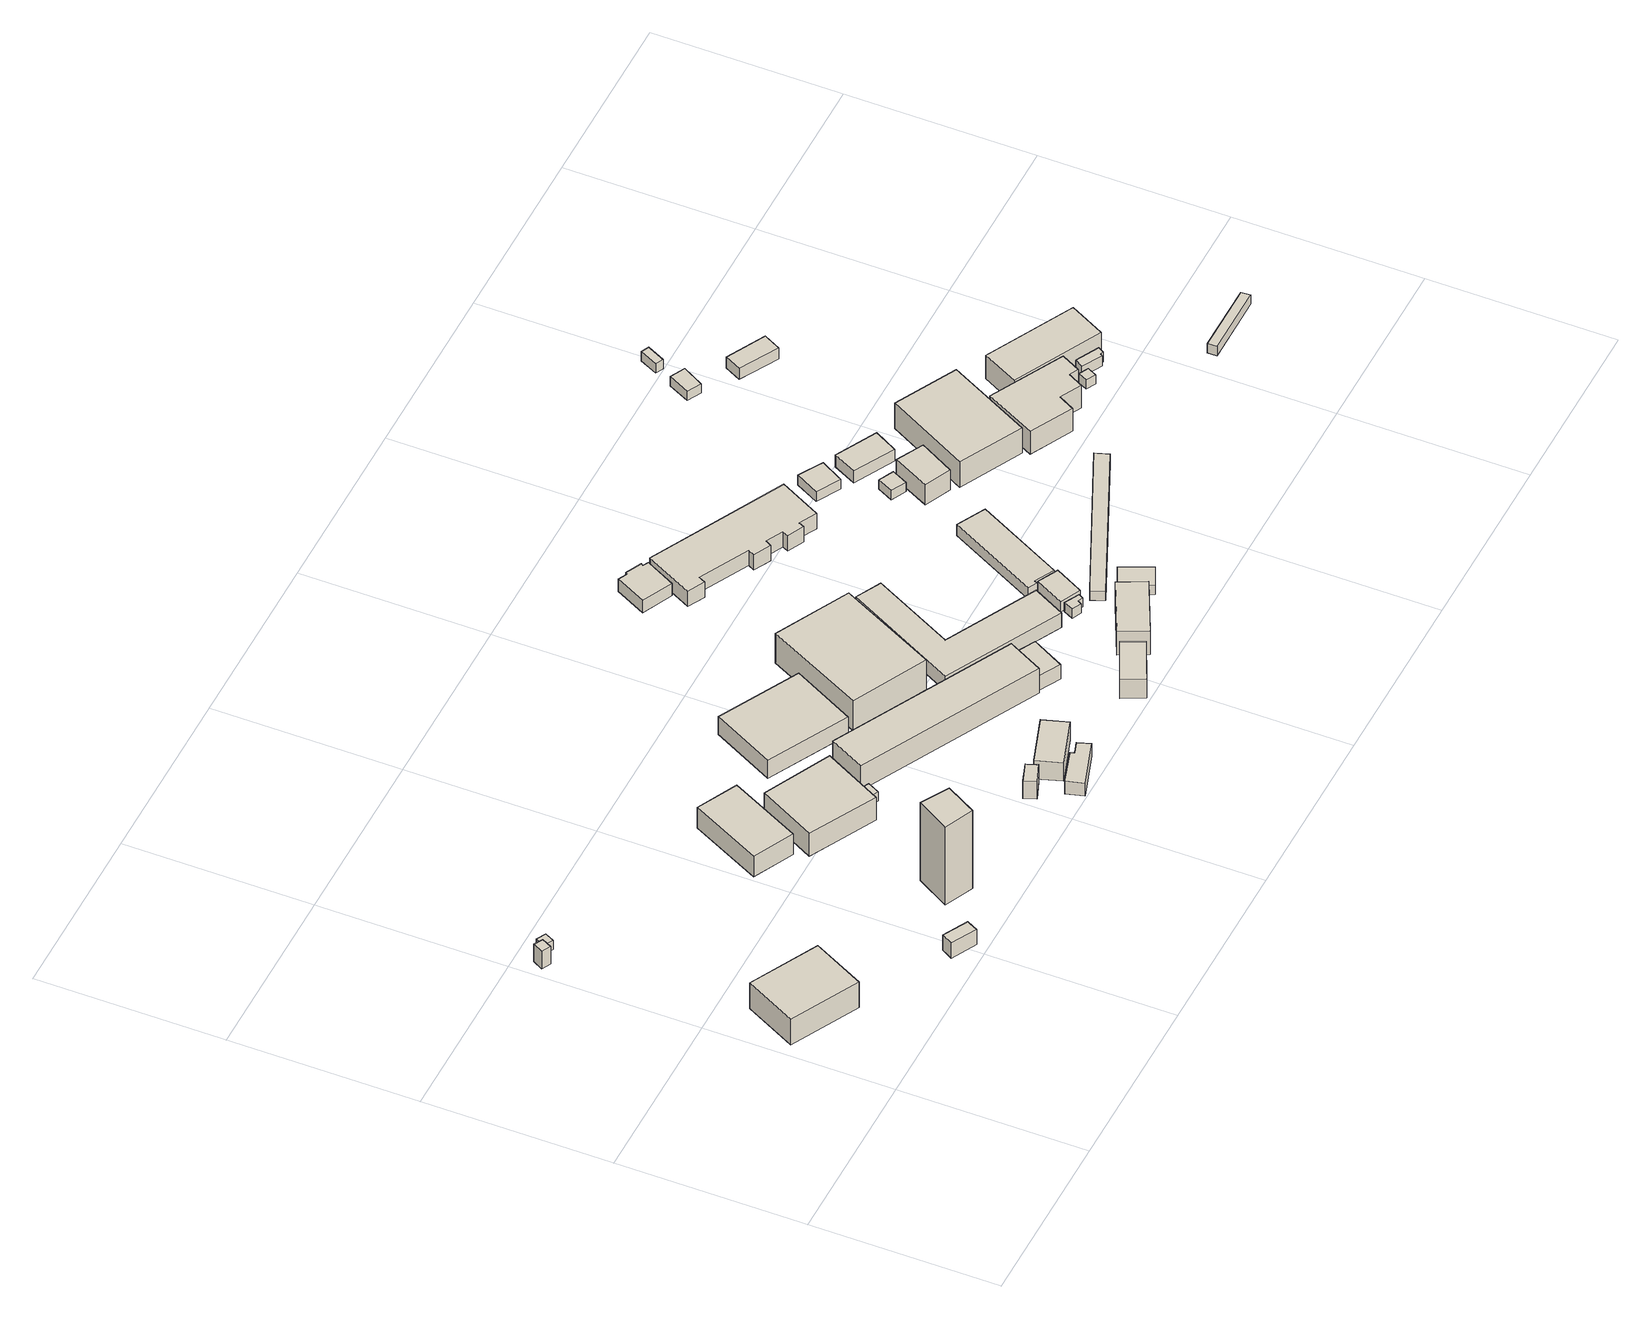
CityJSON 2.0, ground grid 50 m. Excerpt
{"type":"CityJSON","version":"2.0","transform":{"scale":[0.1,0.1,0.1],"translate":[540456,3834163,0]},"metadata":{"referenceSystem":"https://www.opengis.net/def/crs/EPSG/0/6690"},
"CityObjects":{
"building1":{"type":"Building","attributes":{"計測周辺長":72.29,"1/2500図郭":65,"区名":"港区","町丁目名称":"海岸通３丁目","街区番号":4,"class":"3003","usage":"441","measuredHeight":8.5,"storeysAboveGround":2,"BuildingDetailAttribute.buildingRoofEdgeArea":320.97,"BuildingDetailAttribute.buildingStructureType":"610","BuildingDetailAttribute.buildingStructureOrgType":"2","BuildingDetailAttribute.detailedUsage":"1520","BuildingDetailAttribute.specifiedBuildingCoverageRate":0.6,"BuildingDetailAttribute.surveyYear":2017,"BuildingTsunamiRiskAttribute.description":"1","BuildingTsunamiRiskAttribute.rank":"2","BuildingTsunamiRiskAttribute.depth":0.58,"BuildingHighTideRiskAttribute.description":"1","BuildingHighTideRiskAttribute.rank":"3","BuildingHighTideRiskAttribute.depth":3.58,"BuildingIDAttribute.prefecture":"27","BuildingIDAttribute.city":"27107"},"geometry":[{"type":"Solid","lod":"1","boundaries":[[[[0,1,2,3]],[[2,4,5,3]],[[1,6,4,2]],[[0,7,6,1]],[[3,5,7,0]],[[4,6,7,5]]]]}]},
"building2":{"type":"Building","attributes":{"class":"3003","measuredHeight":5.7,"BuildingDetailAttribute.specifiedBuildingCoverageRate":0.6,"BuildingDetailAttribute.surveyYear":2017,"BuildingTsunamiRiskAttribute.description":"1","BuildingTsunamiRiskAttribute.rank":"2","BuildingTsunamiRiskAttribute.depth":0.67,"BuildingHighTideRiskAttribute.description":"1","BuildingHighTideRiskAttribute.rank":"3","BuildingHighTideRiskAttribute.depth":3.63,"BuildingIDAttribute.prefecture":"27","BuildingIDAttribute.city":"27107"},"geometry":[{"type":"Solid","lod":"1","boundaries":[[[[8,9,10,11]],[[10,12,13,11]],[[9,14,12,10]],[[8,15,14,9]],[[11,13,15,8]],[[12,14,15,13]]]]}]},
"building3":{"type":"Building","attributes":{"class":"3003","measuredHeight":3,"BuildingDetailAttribute.specifiedBuildingCoverageRate":0.6,"BuildingDetailAttribute.surveyYear":2017,"BuildingTsunamiRiskAttribute.description":"1","BuildingTsunamiRiskAttribute.rank":"2","BuildingTsunamiRiskAttribute.depth":0.67,"BuildingHighTideRiskAttribute.description":"1","BuildingHighTideRiskAttribute.rank":"3","BuildingHighTideRiskAttribute.depth":3.63,"BuildingIDAttribute.prefecture":"27","BuildingIDAttribute.city":"27107"},"geometry":[{"type":"Solid","lod":"1","boundaries":[[[[16,17,18,19]],[[18,20,21,19]],[[17,22,20,18]],[[16,23,22,17]],[[19,21,23,16]],[[20,22,23,21]]]]}]},
"building4":{"type":"Building","attributes":{"class":"3003","measuredHeight":5,"BuildingDetailAttribute.specifiedBuildingCoverageRate":0.6,"BuildingDetailAttribute.surveyYear":2017,"BuildingTsunamiRiskAttribute.description":"1","BuildingTsunamiRiskAttribute.rank":"2","BuildingTsunamiRiskAttribute.depth":1.5,"BuildingHighTideRiskAttribute.description":"1","BuildingHighTideRiskAttribute.rank":"3","BuildingHighTideRiskAttribute.depth":4.52,"BuildingIDAttribute.prefecture":"27","BuildingIDAttribute.city":"27107"},"geometry":[{"type":"Solid","lod":"1","boundaries":[[[[24,25,26,27]],[[26,28,29,27]],[[25,30,28,26]],[[24,31,30,25]],[[27,29,31,24]],[[28,30,31,29]]]]}]},
"building5":{"type":"Building","attributes":{"計測周辺長":36.42,"1/2500図郭":65,"区名":"港区","町丁目名称":"海岸通３丁目","街区番号":4,"class":"3001","usage":"441","measuredHeight":25.4,"storeysAboveGround":4,"BuildingDetailAttribute.buildingRoofEdgeArea":82.19,"BuildingDetailAttribute.buildingStructureType":"610","BuildingDetailAttribute.buildingStructureOrgType":"2","BuildingDetailAttribute.detailedUsage":"1520","BuildingDetailAttribute.specifiedBuildingCoverageRate":0.6,"BuildingDetailAttribute.surveyYear":2017,"BuildingTsunamiRiskAttribute.description":"1","BuildingTsunamiRiskAttribute.rank":"2","BuildingTsunamiRiskAttribute.depth":1.11,"BuildingHighTideRiskAttribute.description":"1","BuildingHighTideRiskAttribute.rank":"3","BuildingHighTideRiskAttribute.depth":4.1,"BuildingIDAttribute.prefecture":"27","BuildingIDAttribute.city":"27107"},"geometry":[{"type":"Solid","lod":"1","boundaries":[[[[32,33,34,35]],[[34,36,37,35]],[[33,38,36,34]],[[32,39,38,33]],[[35,37,39,32]],[[36,38,39,37]]]]}]},
"building6":{"type":"Building","attributes":{"計測周辺長":66.28,"1/2500図郭":65,"区名":"港区","町丁目名称":"海岸通３丁目","街区番号":4,"class":"3001","usage":"421","measuredHeight":6.7,"storeysAboveGround":1,"BuildingDetailAttribute.buildingRoofEdgeArea":253.49,"BuildingDetailAttribute.buildingStructureType":"610","BuildingDetailAttribute.buildingStructureOrgType":"2","BuildingDetailAttribute.detailedUsage":"1830","BuildingDetailAttribute.specifiedBuildingCoverageRate":0.6,"BuildingDetailAttribute.surveyYear":2017,"BuildingTsunamiRiskAttribute.description":"1","BuildingTsunamiRiskAttribute.rank":"2","BuildingTsunamiRiskAttribute.depth":0.69,"BuildingHighTideRiskAttribute.description":"1","BuildingHighTideRiskAttribute.rank":"3","BuildingHighTideRiskAttribute.depth":3.66,"BuildingIDAttribute.prefecture":"27","BuildingIDAttribute.city":"27107"},"geometry":[{"type":"Solid","lod":"1","boundaries":[[[[40,41,42,43]],[[42,44,45,43]],[[41,46,44,42]],[[40,47,46,41]],[[43,45,47,40]],[[44,46,47,45]]]]}]},
"building7":{"type":"Building","attributes":{"計測周辺長":75.05,"1/2500図郭":65,"区名":"港区","町丁目名称":"海岸通３丁目","街区番号":4,"class":"3001","usage":"441","measuredHeight":7.4,"storeysAboveGround":2,"BuildingDetailAttribute.buildingRoofEdgeArea":350.65,"BuildingDetailAttribute.buildingStructureType":"610","BuildingDetailAttribute.buildingStructureOrgType":"2","BuildingDetailAttribute.detailedUsage":"1520","BuildingDetailAttribute.specifiedBuildingCoverageRate":0.6,"BuildingDetailAttribute.surveyYear":2017,"BuildingTsunamiRiskAttribute.description":"1","BuildingTsunamiRiskAttribute.rank":"2","BuildingTsunamiRiskAttribute.depth":1.39,"BuildingHighTideRiskAttribute.description":"1","BuildingHighTideRiskAttribute.rank":"3","BuildingHighTideRiskAttribute.depth":4.39,"BuildingIDAttribute.prefecture":"27","BuildingIDAttribute.city":"27107"},"geometry":[{"type":"Solid","lod":"1","boundaries":[[[[48,49,50,51]],[[50,52,53,51]],[[49,54,52,50]],[[48,55,54,49]],[[51,53,55,48]],[[52,54,55,53]]]]}]},
"building8":{"type":"Building","attributes":{"class":"3001","BuildingDetailAttribute.specifiedBuildingCoverageRate":0.6,"BuildingDetailAttribute.surveyYear":2017,"BuildingTsunamiRiskAttribute.description":"1","BuildingTsunamiRiskAttribute.rank":"2","BuildingTsunamiRiskAttribute.depth":1.8,"BuildingHighTideRiskAttribute.description":"1","BuildingHighTideRiskAttribute.rank":"3","BuildingHighTideRiskAttribute.depth":4.79,"BuildingIDAttribute.prefecture":"27","BuildingIDAttribute.city":"27107"},"geometry":[{"type":"Solid","lod":"1","boundaries":[[[[56,57,58,59]],[[58,60,61,59]],[[57,62,60,58]],[[56,63,62,57]],[[59,61,63,56]],[[60,62,63,61]]]]}]},
"building9":{"type":"Building","attributes":{"計測周辺長":17.86,"1/2500図郭":65,"区名":"港区","町丁目名称":"海岸通３丁目","街区番号":4,"class":"3001","usage":"441","measuredHeight":5.8,"storeysAboveGround":1,"BuildingDetailAttribute.buildingRoofEdgeArea":18.42,"BuildingDetailAttribute.buildingStructureType":"610","BuildingDetailAttribute.buildingStructureOrgType":"2","BuildingDetailAttribute.detailedUsage":"1520","BuildingDetailAttribute.specifiedBuildingCoverageRate":0.6,"BuildingDetailAttribute.surveyYear":2017,"BuildingTsunamiRiskAttribute.description":"1","BuildingTsunamiRiskAttribute.rank":"2","BuildingTsunamiRiskAttribute.depth":1.58,"BuildingHighTideRiskAttribute.description":"1","BuildingHighTideRiskAttribute.rank":"3","BuildingHighTideRiskAttribute.depth":4.57,"BuildingIDAttribute.prefecture":"27","BuildingIDAttribute.city":"27107"},"geometry":[{"type":"Solid","lod":"1","boundaries":[[[[64,65,66,67]],[[66,68,69,67]],[[65,70,68,66]],[[64,71,70,65]],[[67,69,71,64]],[[68,70,71,69]]]]}]},
"building10":{"type":"Building","attributes":{"計測周辺長":36.4,"1/2500図郭":65,"区名":"港区","町丁目名称":"海岸通３丁目","街区番号":4,"class":"3003","usage":"441","measuredHeight":4.2,"storeysAboveGround":3,"BuildingDetailAttribute.buildingRoofEdgeArea":61.13,"BuildingDetailAttribute.buildingStructureType":"610","BuildingDetailAttribute.buildingStructureOrgType":"2","BuildingDetailAttribute.detailedUsage":"1520","BuildingDetailAttribute.specifiedBuildingCoverageRate":0.6,"BuildingDetailAttribute.surveyYear":2017,"BuildingTsunamiRiskAttribute.description":"1","BuildingTsunamiRiskAttribute.rank":"2","BuildingTsunamiRiskAttribute.depth":1.51,"BuildingHighTideRiskAttribute.description":"1","BuildingHighTideRiskAttribute.rank":"3","BuildingHighTideRiskAttribute.depth":4.5,"BuildingIDAttribute.prefecture":"27","BuildingIDAttribute.city":"27107"},"geometry":[{"type":"Solid","lod":"1","boundaries":[[[[72,73,74,75,76,77]],[[76,78,79,77]],[[75,80,78,76]],[[74,81,80,75]],[[73,82,81,74]],[[72,83,82,73]],[[77,79,83,72]],[[78,80,81,82,83,79]]]]}]},
"building11":{"type":"Building","attributes":{"計測周辺長":85.63,"1/2500図郭":65,"区名":"港区","町丁目名称":"海岸通３丁目","街区番号":4,"class":"3001","usage":"421","measuredHeight":5.8,"storeysAboveGround":1,"BuildingDetailAttribute.buildingRoofEdgeArea":451.62,"BuildingDetailAttribute.buildingStructureType":"610","BuildingDetailAttribute.buildingStructureOrgType":"2","BuildingDetailAttribute.detailedUsage":"1830","BuildingDetailAttribute.specifiedBuildingCoverageRate":0.6,"BuildingDetailAttribute.surveyYear":2017,"BuildingTsunamiRiskAttribute.description":"1","BuildingTsunamiRiskAttribute.rank":"1","BuildingTsunamiRiskAttribute.depth":0.48,"BuildingHighTideRiskAttribute.description":"1","BuildingHighTideRiskAttribute.rank":"3","BuildingHighTideRiskAttribute.depth":3.57,"BuildingIDAttribute.prefecture":"27","BuildingIDAttribute.city":"27107"},"geometry":[{"type":"Solid","lod":"1","boundaries":[[[[84,85,86,87]],[[86,88,89,87]],[[85,90,88,86]],[[84,91,90,85]],[[87,89,91,84]],[[88,90,91,89]]]]}]},
"building12":{"type":"Building","attributes":{"計測周辺長":41.78,"1/2500図郭":65,"区名":"港区","町丁目名称":"海岸通３丁目","街区番号":4,"class":"3003","usage":"441","measuredHeight":6,"storeysAboveGround":1,"BuildingDetailAttribute.buildingRoofEdgeArea":97.28,"BuildingDetailAttribute.buildingStructureType":"610","BuildingDetailAttribute.buildingStructureOrgType":"2","BuildingDetailAttribute.detailedUsage":"1520","BuildingDetailAttribute.specifiedBuildingCoverageRate":0.6,"BuildingDetailAttribute.surveyYear":2017,"BuildingTsunamiRiskAttribute.description":"1","BuildingTsunamiRiskAttribute.rank":"2","BuildingTsunamiRiskAttribute.depth":1.32,"BuildingHighTideRiskAttribute.description":"1","BuildingHighTideRiskAttribute.rank":"3","BuildingHighTideRiskAttribute.depth":4.32,"BuildingIDAttribute.prefecture":"27","BuildingIDAttribute.city":"27107"},"geometry":[{"type":"Solid","lod":"1","boundaries":[[[[92,93,94,95]],[[94,96,97,95]],[[93,98,96,94]],[[92,99,98,93]],[[95,97,99,92]],[[96,98,99,97]]]]}]},
"building13":{"type":"Building","attributes":{"計測周辺長":127.92,"1/2500図郭":65,"区名":"港区","町丁目名称":"海岸通３丁目","街区番号":4,"class":"3001","usage":"441","measuredHeight":7.9,"storeysAboveGround":2,"BuildingDetailAttribute.buildingRoofEdgeArea":571.6,"BuildingDetailAttribute.buildingStructureType":"610","BuildingDetailAttribute.buildingStructureOrgType":"2","BuildingDetailAttribute.detailedUsage":"1520","BuildingDetailAttribute.specifiedBuildingCoverageRate":0.6,"BuildingDetailAttribute.surveyYear":2017,"BuildingTsunamiRiskAttribute.description":"1","BuildingTsunamiRiskAttribute.rank":"2","BuildingTsunamiRiskAttribute.depth":1.66,"BuildingHighTideRiskAttribute.description":"1","BuildingHighTideRiskAttribute.rank":"3","BuildingHighTideRiskAttribute.depth":4.65,"BuildingIDAttribute.prefecture":"27","BuildingIDAttribute.city":"27107"},"geometry":[{"type":"Solid","lod":"1","boundaries":[[[[100,101,102,103]],[[102,104,105,103]],[[101,106,104,102]],[[100,107,106,101]],[[103,105,107,100]],[[104,106,107,105]]]]}]},
"building14":{"type":"Building","attributes":{"計測周辺長":102.42,"1/2500図郭":65,"区名":"港区","町丁目名称":"海岸通３丁目","街区番号":4,"class":"3001","usage":"421","measuredHeight":9.8,"storeysAboveGround":2,"BuildingDetailAttribute.buildingRoofEdgeArea":643.22,"BuildingDetailAttribute.buildingStructureType":"610","BuildingDetailAttribute.buildingStructureOrgType":"2","BuildingDetailAttribute.detailedUsage":"1830","BuildingDetailAttribute.specifiedBuildingCoverageRate":0.6,"BuildingDetailAttribute.surveyYear":2017,"BuildingTsunamiRiskAttribute.description":"1","BuildingTsunamiRiskAttribute.rank":"2","BuildingTsunamiRiskAttribute.depth":0.79,"BuildingHighTideRiskAttribute.description":"1","BuildingHighTideRiskAttribute.rank":"3","BuildingHighTideRiskAttribute.depth":3.72,"BuildingIDAttribute.prefecture":"27","BuildingIDAttribute.city":"27107"},"geometry":[{"type":"Solid","lod":"1","boundaries":[[[[108,109,110,111]],[[110,112,113,111]],[[109,114,112,110]],[[108,115,114,109]],[[111,113,115,108]],[[112,114,115,113]]]]}]},
"building15":{"type":"Building","attributes":{"計測周辺長":32.31,"1/2500図郭":65,"区名":"港区","町丁目名称":"海岸通３丁目","街区番号":4,"class":"3003","usage":"441","measuredHeight":4.8,"storeysAboveGround":2,"BuildingDetailAttribute.buildingRoofEdgeArea":62.16,"BuildingDetailAttribute.buildingStructureType":"610","BuildingDetailAttribute.buildingStructureOrgType":"2","BuildingDetailAttribute.detailedUsage":"1520","BuildingDetailAttribute.specifiedBuildingCoverageRate":0.6,"BuildingDetailAttribute.surveyYear":2017,"BuildingTsunamiRiskAttribute.description":"1","BuildingTsunamiRiskAttribute.rank":"2","BuildingTsunamiRiskAttribute.depth":1.44,"BuildingHighTideRiskAttribute.description":"1","BuildingHighTideRiskAttribute.rank":"3","BuildingHighTideRiskAttribute.depth":4.45,"BuildingIDAttribute.prefecture":"27","BuildingIDAttribute.city":"27107"},"geometry":[{"type":"Solid","lod":"1","boundaries":[[[[116,117,118,119]],[[118,120,121,119]],[[117,122,120,118]],[[116,123,122,117]],[[119,121,123,116]],[[120,122,123,121]]]]}]},
"building16":{"type":"Building","attributes":{"class":"3001","measuredHeight":6.2,"BuildingDetailAttribute.specifiedBuildingCoverageRate":0.6,"BuildingDetailAttribute.surveyYear":2017,"BuildingTsunamiRiskAttribute.description":"1","BuildingTsunamiRiskAttribute.rank":"2","BuildingTsunamiRiskAttribute.depth":1.91,"BuildingHighTideRiskAttribute.description":"1","BuildingHighTideRiskAttribute.rank":"3","BuildingHighTideRiskAttribute.depth":4.89,"BuildingIDAttribute.prefecture":"27","BuildingIDAttribute.city":"27107"},"geometry":[{"type":"Solid","lod":"1","boundaries":[[[[124,125,126,127]],[[126,128,129,127]],[[125,130,128,126]],[[124,131,130,125]],[[127,129,131,124]],[[128,130,131,129]]]]}]},
"building17":{"type":"Building","attributes":{"計測周辺長":137.78,"1/2500図郭":65,"区名":"港区","町丁目名称":"海岸通３丁目","街区番号":4,"class":"3001","usage":"421","measuredHeight":4.7,"storeysAboveGround":1,"BuildingDetailAttribute.buildingRoofEdgeArea":523.55,"BuildingDetailAttribute.buildingStructureType":"610","BuildingDetailAttribute.buildingStructureOrgType":"2","BuildingDetailAttribute.detailedUsage":"1830","BuildingDetailAttribute.specifiedBuildingCoverageRate":0.6,"BuildingDetailAttribute.surveyYear":2017,"BuildingTsunamiRiskAttribute.description":"1","BuildingTsunamiRiskAttribute.rank":"2","BuildingTsunamiRiskAttribute.depth":0.82,"BuildingHighTideRiskAttribute.description":"1","BuildingHighTideRiskAttribute.rank":"3","BuildingHighTideRiskAttribute.depth":4.2,"BuildingIDAttribute.prefecture":"27","BuildingIDAttribute.city":"27107"},"geometry":[{"type":"Solid","lod":"1","boundaries":[[[[132,133,134,135,136,137]],[[136,138,139,137]],[[135,140,138,136]],[[134,141,140,135]],[[133,142,141,134]],[[132,143,142,133]],[[137,139,143,132]],[[138,140,141,142,143,139]]]]}]},
"building18":{"type":"Building","attributes":{"計測周辺長":37.46,"1/2500図郭":65,"区名":"港区","町丁目名称":"海岸通３丁目","街区番号":4,"class":"3003","usage":"421","measuredHeight":3.9,"storeysAboveGround":1,"BuildingDetailAttribute.buildingRoofEdgeArea":85.42,"BuildingDetailAttribute.buildingStructureType":"601","BuildingDetailAttribute.buildingStructureOrgType":"1","BuildingDetailAttribute.detailedUsage":"1830","BuildingDetailAttribute.specifiedBuildingCoverageRate":0.6,"BuildingDetailAttribute.surveyYear":2017,"BuildingTsunamiRiskAttribute.description":"1","BuildingTsunamiRiskAttribute.rank":"2","BuildingTsunamiRiskAttribute.depth":0.84,"BuildingHighTideRiskAttribute.description":"1","BuildingHighTideRiskAttribute.rank":"3","BuildingHighTideRiskAttribute.depth":3.72,"BuildingIDAttribute.prefecture":"27","BuildingIDAttribute.city":"27107"},"geometry":[{"type":"Solid","lod":"1","boundaries":[[[[144,145,146,147,148,149,150,151]],[[150,152,153,151]],[[149,154,152,150]],[[148,155,154,149]],[[147,156,155,148]],[[146,157,156,147]],[[145,158,157,146]],[[144,159,158,145]],[[151,153,159,144]],[[152,154,155,156,157,158,159,153]]]]}]},
"building19":{"type":"Building","attributes":{"計測周辺長":49.4,"1/2500図郭":65,"区名":"港区","町丁目名称":"海岸通３丁目","街区番号":4,"class":"3001","usage":"441","measuredHeight":7.7,"storeysAboveGround":2,"BuildingDetailAttribute.buildingRoofEdgeArea":132.7,"BuildingDetailAttribute.buildingStructureType":"610","BuildingDetailAttribute.buildingStructureOrgType":"2","BuildingDetailAttribute.detailedUsage":"1520","BuildingDetailAttribute.specifiedBuildingCoverageRate":0.6,"BuildingDetailAttribute.surveyYear":2017,"BuildingTsunamiRiskAttribute.description":"1","BuildingTsunamiRiskAttribute.rank":"2","BuildingTsunamiRiskAttribute.depth":1.49,"BuildingHighTideRiskAttribute.description":"1","BuildingHighTideRiskAttribute.rank":"3","BuildingHighTideRiskAttribute.depth":4.44,"BuildingIDAttribute.prefecture":"27","BuildingIDAttribute.city":"27107"},"geometry":[{"type":"Solid","lod":"1","boundaries":[[[[160,161,162,163]],[[162,164,165,163]],[[161,166,164,162]],[[160,167,166,161]],[[163,165,167,160]],[[164,166,167,165]]]]}]},
"building20":{"type":"Building","attributes":{"計測周辺長":14.45,"1/2500図郭":65,"区名":"港区","町丁目名称":"海岸通３丁目","街区番号":4,"class":"3003","usage":"421","storeysAboveGround":1,"BuildingDetailAttribute.buildingRoofEdgeArea":10.53,"BuildingDetailAttribute.buildingStructureType":"610","BuildingDetailAttribute.buildingStructureOrgType":"2","BuildingDetailAttribute.detailedUsage":"1830","BuildingDetailAttribute.specifiedBuildingCoverageRate":0.6,"BuildingDetailAttribute.surveyYear":2017,"BuildingTsunamiRiskAttribute.description":"1","BuildingTsunamiRiskAttribute.rank":"2","BuildingTsunamiRiskAttribute.depth":0.76,"BuildingHighTideRiskAttribute.description":"1","BuildingHighTideRiskAttribute.rank":"3","BuildingHighTideRiskAttribute.depth":3.73,"BuildingIDAttribute.prefecture":"27","BuildingIDAttribute.city":"27107"},"geometry":[{"type":"Solid","lod":"1","boundaries":[[[[168,169,170,171,172,173]],[[172,174,175,173]],[[171,176,174,172]],[[170,177,176,171]],[[169,178,177,170]],[[168,179,178,169]],[[173,175,179,168]],[[174,176,177,178,179,175]]]]}]},
"building21":{"type":"Building","attributes":{"計測周辺長":29.55,"1/2500図郭":65,"区名":"港区","町丁目名称":"海岸通３丁目","街区番号":4,"class":"3001","usage":"421","measuredHeight":3.4,"storeysAboveGround":1,"BuildingDetailAttribute.buildingRoofEdgeArea":52.79,"BuildingDetailAttribute.buildingStructureType":"610","BuildingDetailAttribute.buildingStructureOrgType":"2","BuildingDetailAttribute.detailedUsage":"1830","BuildingDetailAttribute.specifiedBuildingCoverageRate":0.6,"BuildingDetailAttribute.surveyYear":2017,"BuildingTsunamiRiskAttribute.description":"1","BuildingTsunamiRiskAttribute.rank":"2","BuildingTsunamiRiskAttribute.depth":0.51,"BuildingHighTideRiskAttribute.description":"1","BuildingHighTideRiskAttribute.rank":"3","BuildingHighTideRiskAttribute.depth":3.49,"BuildingIDAttribute.prefecture":"27","BuildingIDAttribute.city":"27107"},"geometry":[{"type":"Solid","lod":"1","boundaries":[[[[180,181,182,183]],[[182,184,185,183]],[[181,186,184,182]],[[180,187,186,181]],[[183,185,187,180]],[[184,186,187,185]]]]}]},
"building22":{"type":"Building","attributes":{"計測周辺長":116.09,"1/2500図郭":65,"区名":"港区","町丁目名称":"海岸通３丁目","街区番号":4,"class":"3001","usage":"421","measuredHeight":5,"storeysAboveGround":1,"BuildingDetailAttribute.buildingRoofEdgeArea":525.63,"BuildingDetailAttribute.buildingStructureType":"610","BuildingDetailAttribute.buildingStructureOrgType":"2","BuildingDetailAttribute.detailedUsage":"1830","BuildingDetailAttribute.specifiedBuildingCoverageRate":0.6,"BuildingDetailAttribute.surveyYear":2017,"BuildingTsunamiRiskAttribute.description":"1","BuildingTsunamiRiskAttribute.rank":"2","BuildingTsunamiRiskAttribute.depth":0.84,"BuildingHighTideRiskAttribute.description":"1","BuildingHighTideRiskAttribute.rank":"3","BuildingHighTideRiskAttribute.depth":3.72,"BuildingIDAttribute.prefecture":"27","BuildingIDAttribute.city":"27107"},"geometry":[{"type":"Solid","lod":"1","boundaries":[[[[188,189,190,191,192,193,194,195,196,197,198,199,200,201]],[[200,202,203,201]],[[199,204,202,200]],[[198,205,204,199]],[[197,206,205,198]],[[196,207,206,197]],[[195,208,207,196]],[[194,209,208,195]],[[193,210,209,194]],[[192,211,210,193]],[[191,212,211,192]],[[190,213,212,191]],[[189,214,213,190]],[[188,215,214,189]],[[201,203,215,188]],[[202,204,205,206,207,208,209,210,211,212,213,214,215,203]]]]}]},
"building23":{"type":"Building","attributes":{"class":"3001","BuildingDetailAttribute.specifiedBuildingCoverageRate":0.6,"BuildingDetailAttribute.surveyYear":2017,"BuildingTsunamiRiskAttribute.description":"1","BuildingTsunamiRiskAttribute.rank":"2","BuildingTsunamiRiskAttribute.depth":1.07,"BuildingHighTideRiskAttribute.description":"1","BuildingHighTideRiskAttribute.rank":"3","BuildingHighTideRiskAttribute.depth":3.99,"BuildingIDAttribute.prefecture":"27","BuildingIDAttribute.city":"27107"},"geometry":[{"type":"Solid","lod":"1","boundaries":[[[[216,217,218,219]],[[218,220,221,219]],[[217,222,220,218]],[[216,223,222,217]],[[219,221,223,216]],[[220,222,223,221]]]]}]},
"building24":{"type":"Building","attributes":{"計測周辺長":71.3,"1/2500図郭":65,"区名":"港区","町丁目名称":"海岸通３丁目","街区番号":4,"class":"3001","usage":"421","measuredHeight":3.7,"storeysAboveGround":1,"BuildingDetailAttribute.buildingRoofEdgeArea":224.87,"BuildingDetailAttribute.buildingStructureType":"610","BuildingDetailAttribute.buildingStructureOrgType":"2","BuildingDetailAttribute.detailedUsage":"1830","BuildingDetailAttribute.specifiedBuildingCoverageRate":0.6,"BuildingDetailAttribute.surveyYear":2017,"BuildingTsunamiRiskAttribute.description":"1","BuildingTsunamiRiskAttribute.rank":"2","BuildingTsunamiRiskAttribute.depth":0.54,"BuildingHighTideRiskAttribute.description":"1","BuildingHighTideRiskAttribute.rank":"3","BuildingHighTideRiskAttribute.depth":3.46,"BuildingIDAttribute.prefecture":"27","BuildingIDAttribute.city":"27107"},"geometry":[{"type":"Solid","lod":"1","boundaries":[[[[224,225,226,227,228,229]],[[228,230,231,229]],[[227,232,230,228]],[[226,233,232,227]],[[225,234,233,226]],[[224,235,234,225]],[[229,231,235,224]],[[230,232,233,234,235,231]]]]}]},
"building25":{"type":"Building","attributes":{"計測周辺長":100.66,"1/2500図郭":65,"区名":"港区","町丁目名称":"海岸通３丁目","街区番号":4,"class":"3003","usage":"421","storeysAboveGround":1,"BuildingDetailAttribute.buildingRoofEdgeArea":180,"BuildingDetailAttribute.buildingStructureType":"610","BuildingDetailAttribute.buildingStructureOrgType":"2","BuildingDetailAttribute.detailedUsage":"1830","BuildingDetailAttribute.specifiedBuildingCoverageRate":0.6,"BuildingDetailAttribute.surveyYear":2017,"BuildingTsunamiRiskAttribute.description":"1","BuildingTsunamiRiskAttribute.rank":"2","BuildingTsunamiRiskAttribute.depth":0.76,"BuildingHighTideRiskAttribute.description":"1","BuildingHighTideRiskAttribute.rank":"3","BuildingHighTideRiskAttribute.depth":3.86,"BuildingIDAttribute.prefecture":"27","BuildingIDAttribute.city":"27107"},"geometry":[{"type":"Solid","lod":"1","boundaries":[[[[236,237,238,239]],[[238,240,241,239]],[[237,242,240,238]],[[236,243,242,237]],[[239,241,243,236]],[[240,242,243,241]]]]}]},
"building26":{"type":"Building","attributes":{"計測周辺長":28.56,"1/2500図郭":65,"区名":"港区","町丁目名称":"海岸通３丁目","街区番号":4,"class":"3001","usage":"421","measuredHeight":3.2,"storeysAboveGround":1,"BuildingDetailAttribute.buildingRoofEdgeArea":50.97,"BuildingDetailAttribute.buildingStructureType":"610","BuildingDetailAttribute.buildingStructureOrgType":"2","BuildingDetailAttribute.detailedUsage":"1830","BuildingDetailAttribute.specifiedBuildingCoverageRate":0.6,"BuildingDetailAttribute.surveyYear":2017,"BuildingTsunamiRiskAttribute.description":"1","BuildingTsunamiRiskAttribute.rank":"2","BuildingTsunamiRiskAttribute.depth":1.22,"BuildingHighTideRiskAttribute.description":"1","BuildingHighTideRiskAttribute.rank":"3","BuildingHighTideRiskAttribute.depth":4.1,"BuildingIDAttribute.prefecture":"27","BuildingIDAttribute.city":"27107"},"geometry":[{"type":"Solid","lod":"1","boundaries":[[[[244,245,246,247]],[[246,248,249,247]],[[245,250,248,246]],[[244,251,250,245]],[[247,249,251,244]],[[248,250,251,249]]]]}]},
"building27":{"type":"Building","attributes":{"計測周辺長":18.26,"1/2500図郭":65,"区名":"港区","町丁目名称":"海岸通３丁目","街区番号":4,"class":"3001","usage":"421","storeysAboveGround":1,"BuildingDetailAttribute.buildingRoofEdgeArea":20.82,"BuildingDetailAttribute.buildingStructureType":"610","BuildingDetailAttribute.buildingStructureOrgType":"2","BuildingDetailAttribute.detailedUsage":"1830","BuildingDetailAttribute.specifiedBuildingCoverageRate":0.6,"BuildingDetailAttribute.surveyYear":2017,"BuildingTsunamiRiskAttribute.description":"1","BuildingTsunamiRiskAttribute.rank":"2","BuildingTsunamiRiskAttribute.depth":0.98,"BuildingHighTideRiskAttribute.description":"1","BuildingHighTideRiskAttribute.rank":"3","BuildingHighTideRiskAttribute.depth":3.87,"BuildingIDAttribute.prefecture":"27","BuildingIDAttribute.city":"27107"},"geometry":[{"type":"Solid","lod":"1","boundaries":[[[[252,253,254,255]],[[254,256,257,255]],[[253,258,256,254]],[[252,259,258,253]],[[255,257,259,252]],[[256,258,259,257]]]]}]},
"building28":{"type":"Building","attributes":{"計測周辺長":37.47,"1/2500図郭":65,"区名":"港区","町丁目名称":"海岸通３丁目","街区番号":4,"class":"3001","usage":"421","measuredHeight":6.5,"storeysAboveGround":1,"BuildingDetailAttribute.buildingRoofEdgeArea":85.62,"BuildingDetailAttribute.buildingStructureType":"610","BuildingDetailAttribute.buildingStructureOrgType":"2","BuildingDetailAttribute.detailedUsage":"1830","BuildingDetailAttribute.specifiedBuildingCoverageRate":0.6,"BuildingDetailAttribute.surveyYear":2017,"BuildingTsunamiRiskAttribute.description":"1","BuildingTsunamiRiskAttribute.rank":"2","BuildingTsunamiRiskAttribute.depth":0.97,"BuildingHighTideRiskAttribute.description":"1","BuildingHighTideRiskAttribute.rank":"3","BuildingHighTideRiskAttribute.depth":3.87,"BuildingIDAttribute.prefecture":"27","BuildingIDAttribute.city":"27107"},"geometry":[{"type":"Solid","lod":"1","boundaries":[[[[260,261,262,263]],[[262,264,265,263]],[[261,266,264,262]],[[260,267,266,261]],[[263,265,267,260]],[[264,266,267,265]]]]}]},
"building29":{"type":"Building","attributes":{"計測周辺長":30.31,"1/2500図郭":65,"区名":"港区","町丁目名称":"海岸通３丁目","街区番号":4,"class":"3001","usage":"421","measuredHeight":3.9,"storeysAboveGround":1,"BuildingDetailAttribute.buildingRoofEdgeArea":57,"BuildingDetailAttribute.buildingStructureType":"610","BuildingDetailAttribute.buildingStructureOrgType":"2","BuildingDetailAttribute.detailedUsage":"1830","BuildingDetailAttribute.specifiedBuildingCoverageRate":0.6,"BuildingDetailAttribute.surveyYear":2017,"BuildingTsunamiRiskAttribute.description":"1","BuildingTsunamiRiskAttribute.rank":"2","BuildingTsunamiRiskAttribute.depth":1.07,"BuildingHighTideRiskAttribute.description":"1","BuildingHighTideRiskAttribute.rank":"3","BuildingHighTideRiskAttribute.depth":3.95,"BuildingIDAttribute.prefecture":"27","BuildingIDAttribute.city":"27107"},"geometry":[{"type":"Solid","lod":"1","boundaries":[[[[268,269,270,271]],[[270,272,273,271]],[[269,274,272,270]],[[268,275,274,269]],[[271,273,275,268]],[[272,274,275,273]]]]}]},
"building30":{"type":"Building","attributes":{"計測周辺長":87.13,"1/2500図郭":65,"区名":"港区","町丁目名称":"海岸通３丁目","街区番号":4,"class":"3001","usage":"421","measuredHeight":8.3,"storeysAboveGround":2,"BuildingDetailAttribute.buildingRoofEdgeArea":464.16,"BuildingDetailAttribute.buildingStructureType":"610","BuildingDetailAttribute.buildingStructureOrgType":"2","BuildingDetailAttribute.detailedUsage":"1830","BuildingDetailAttribute.specifiedBuildingCoverageRate":0.6,"BuildingDetailAttribute.surveyYear":2017,"BuildingTsunamiRiskAttribute.description":"1","BuildingTsunamiRiskAttribute.rank":"2","BuildingTsunamiRiskAttribute.depth":1.02,"BuildingHighTideRiskAttribute.description":"1","BuildingHighTideRiskAttribute.rank":"3","BuildingHighTideRiskAttribute.depth":3.9,"BuildingIDAttribute.prefecture":"27","BuildingIDAttribute.city":"27107"},"geometry":[{"type":"Solid","lod":"1","boundaries":[[[[276,277,278,279]],[[278,280,281,279]],[[277,282,280,278]],[[276,283,282,277]],[[279,281,283,276]],[[280,282,283,281]]]]}]},
"building31":{"type":"Building","attributes":{"計測周辺長":21.81,"1/2500図郭":65,"区名":"港区","町丁目名称":"海岸通３丁目","街区番号":2,"class":"3001","usage":"441","storeysAboveGround":1,"BuildingDetailAttribute.buildingRoofEdgeArea":28.53,"BuildingDetailAttribute.buildingStructureType":"610","BuildingDetailAttribute.buildingStructureOrgType":"2","BuildingDetailAttribute.detailedUsage":"1520","BuildingDetailAttribute.specifiedBuildingCoverageRate":0.6,"BuildingDetailAttribute.surveyYear":2017,"BuildingTsunamiRiskAttribute.description":"1","BuildingTsunamiRiskAttribute.rank":"2","BuildingTsunamiRiskAttribute.depth":2.17,"BuildingHighTideRiskAttribute.description":"1","BuildingHighTideRiskAttribute.rank":"4","BuildingHighTideRiskAttribute.depth":5.04,"BuildingIDAttribute.prefecture":"27","BuildingIDAttribute.city":"27107"},"geometry":[{"type":"Solid","lod":"1","boundaries":[[[[284,285,286,287]],[[286,288,289,287]],[[285,290,288,286]],[[284,291,290,285]],[[287,289,291,284]],[[288,290,291,289]]]]}]},
"building32":{"type":"Building","attributes":{"class":"3001","measuredHeight":7.4,"BuildingDetailAttribute.specifiedBuildingCoverageRate":0.6,"BuildingDetailAttribute.surveyYear":2017,"BuildingTsunamiRiskAttribute.description":"1","BuildingTsunamiRiskAttribute.rank":"2","BuildingTsunamiRiskAttribute.depth":0.68,"BuildingHighTideRiskAttribute.description":"1","BuildingHighTideRiskAttribute.rank":"3","BuildingHighTideRiskAttribute.depth":3.56,"BuildingIDAttribute.prefecture":"27","BuildingIDAttribute.city":"27107"},"geometry":[{"type":"Solid","lod":"1","boundaries":[[[[292,293,294,295,296,297,298,299]],[[298,300,301,299]],[[297,302,300,298]],[[296,303,302,297]],[[295,304,303,296]],[[294,305,304,295]],[[293,306,305,294]],[[292,307,306,293]],[[299,301,307,292]],[[300,302,303,304,305,306,307,301]]]]}]},
"building33":{"type":"Building","attributes":{"class":"3001","BuildingDetailAttribute.specifiedBuildingCoverageRate":0.6,"BuildingDetailAttribute.surveyYear":2017,"BuildingTsunamiRiskAttribute.description":"1","BuildingTsunamiRiskAttribute.rank":"2","BuildingTsunamiRiskAttribute.depth":2.66,"BuildingHighTideRiskAttribute.description":"1","BuildingHighTideRiskAttribute.rank":"4","BuildingHighTideRiskAttribute.depth":5.53,"BuildingIDAttribute.prefecture":"27","BuildingIDAttribute.city":"27107"},"geometry":[{"type":"Solid","lod":"1","boundaries":[[[[308,309,310,311]],[[310,312,313,311]],[[309,314,312,310]],[[308,315,314,309]],[[311,313,315,308]],[[312,314,315,313]]]]}]},
"building34":{"type":"Building","attributes":{"計測周辺長":33.12,"1/2500図郭":65,"区名":"港区","町丁目名称":"海岸通３丁目","街区番号":2,"class":"3003","usage":"441","measuredHeight":3.6,"storeysAboveGround":1,"BuildingDetailAttribute.buildingRoofEdgeArea":57.84,"BuildingDetailAttribute.buildingStructureType":"610","BuildingDetailAttribute.buildingStructureOrgType":"2","BuildingDetailAttribute.detailedUsage":"1520","BuildingDetailAttribute.specifiedBuildingCoverageRate":0.6,"BuildingDetailAttribute.surveyYear":2017,"BuildingTsunamiRiskAttribute.description":"1","BuildingTsunamiRiskAttribute.rank":"2","BuildingTsunamiRiskAttribute.depth":1.87,"BuildingHighTideRiskAttribute.description":"1","BuildingHighTideRiskAttribute.rank":"3","BuildingHighTideRiskAttribute.depth":4.73,"BuildingIDAttribute.prefecture":"27","BuildingIDAttribute.city":"27107"},"geometry":[{"type":"Solid","lod":"1","boundaries":[[[[316,317,318,319]],[[318,320,321,319]],[[317,322,320,318]],[[316,323,322,317]],[[319,321,323,316]],[[320,322,323,321]]]]}]},
"building35":{"type":"Building","attributes":{"class":"3003","BuildingDetailAttribute.specifiedBuildingCoverageRate":0.6,"BuildingDetailAttribute.surveyYear":2017,"BuildingTsunamiRiskAttribute.description":"1","BuildingTsunamiRiskAttribute.rank":"2","BuildingTsunamiRiskAttribute.depth":0.7,"BuildingHighTideRiskAttribute.description":"1","BuildingHighTideRiskAttribute.rank":"3","BuildingHighTideRiskAttribute.depth":3.51,"BuildingIDAttribute.prefecture":"27","BuildingIDAttribute.city":"27107"},"geometry":[{"type":"Solid","lod":"1","boundaries":[[[[324,325,326,327]],[[326,328,329,327]],[[325,330,328,326]],[[324,331,330,325]],[[327,329,331,324]],[[328,330,331,329]]]]}]},
"building36":{"type":"Building","attributes":{"計測周辺長":73.97,"1/2500図郭":65,"区名":"港区","町丁目名称":"海岸通３丁目","街区番号":4,"class":"3001","usage":"421","measuredHeight":7.7,"storeysAboveGround":2,"BuildingDetailAttribute.buildingRoofEdgeArea":283.77,"BuildingDetailAttribute.buildingStructureType":"610","BuildingDetailAttribute.buildingStructureOrgType":"2","BuildingDetailAttribute.detailedUsage":"1830","BuildingDetailAttribute.specifiedBuildingCoverageRate":0.6,"BuildingDetailAttribute.surveyYear":2017,"BuildingTsunamiRiskAttribute.description":"1","BuildingTsunamiRiskAttribute.rank":"2","BuildingTsunamiRiskAttribute.depth":0.91,"BuildingHighTideRiskAttribute.description":"1","BuildingHighTideRiskAttribute.rank":"3","BuildingHighTideRiskAttribute.depth":3.77,"BuildingIDAttribute.prefecture":"27","BuildingIDAttribute.city":"27107"},"geometry":[{"type":"Solid","lod":"1","boundaries":[[[[332,333,334,335]],[[334,336,337,335]],[[333,338,336,334]],[[332,339,338,333]],[[335,337,339,332]],[[336,338,339,337]]]]}]},
"building37":{"type":"Building","attributes":{"class":"3003","measuredHeight":3.3,"BuildingDetailAttribute.specifiedBuildingCoverageRate":0.6,"BuildingDetailAttribute.surveyYear":2017,"BuildingTsunamiRiskAttribute.description":"1","BuildingTsunamiRiskAttribute.rank":"2","BuildingTsunamiRiskAttribute.depth":0.99,"BuildingHighTideRiskAttribute.description":"1","BuildingHighTideRiskAttribute.rank":"3","BuildingHighTideRiskAttribute.depth":3.87,"BuildingIDAttribute.prefecture":"27","BuildingIDAttribute.city":"27107"},"geometry":[{"type":"Solid","lod":"1","boundaries":[[[[340,341,342,343,344,345]],[[344,346,347,345]],[[343,348,346,344]],[[342,349,348,343]],[[341,350,349,342]],[[340,351,350,341]],[[345,347,351,340]],[[346,348,349,350,351,347]]]]}]},
"building38":{"type":"Building","attributes":{"計測周辺長":43.27,"1/2500図郭":65,"区名":"港区","町丁目名称":"海岸通３丁目","街区番号":5,"class":"3003","usage":"421","storeysAboveGround":1,"BuildingDetailAttribute.buildingRoofEdgeArea":47.78,"BuildingDetailAttribute.buildingStructureType":"610","BuildingDetailAttribute.buildingStructureOrgType":"2","BuildingDetailAttribute.detailedUsage":"1830","BuildingDetailAttribute.specifiedBuildingCoverageRate":0.6,"BuildingDetailAttribute.surveyYear":2017,"BuildingTsunamiRiskAttribute.description":"1","BuildingTsunamiRiskAttribute.rank":"2","BuildingTsunamiRiskAttribute.depth":2.56,"BuildingHighTideRiskAttribute.description":"1","BuildingHighTideRiskAttribute.rank":"3","BuildingHighTideRiskAttribute.depth":4.65,"BuildingIDAttribute.prefecture":"27","BuildingIDAttribute.city":"27107"},"geometry":[{"type":"Solid","lod":"1","boundaries":[[[[352,353,354,355]],[[354,356,357,355]],[[353,358,356,354]],[[352,359,358,353]],[[355,357,359,352]],[[356,358,359,357]]]]}]}
},
"vertices":[
[24,282,19],[96,421,19],[277,327,19],[205,188,19],[277,327,103],[205,188,103],[96,421,103],[24,282,103],
[9,918,25],[24,945,25],[47,932,25],[33,905,25],[47,932,82],[33,905,82],[24,945,82],[9,918,82],
[54,934,25],[68,959,25],[93,945,25],[80,920,25],[93,945,55],[80,920,55],[68,959,55],[54,934,55],
[450,61,15],[466,91,15],[531,56,15],[516,26,15],[531,56,65],[516,26,65],[466,91,65],[450,61,65],
[604,147,18],[655,235,18],[728,193,18],[682,112,18],[728,193,273],[682,112,273],[655,235,273],[604,147,273],
[510,599,12],[605,788,12],[712,734,12],[617,545,12],[712,734,79],[617,545,79],[605,788,79],[510,599,79],
[628,509,11],[709,662,11],[887,574,11],[804,416,11],[887,574,85],[804,416,85],[709,662,85],[628,509,85],
[840,450,12],[856,482,12],[880,470,12],[864,438,12],[880,470,42],[864,438,42],[856,482,42],[840,450,42],
[1007,130,17],[1061,149,17],[1072,119,17],[1019,99,17],[1072,119,75],[1019,99,75],[1061,149,75],[1007,130,75],
[1065,49,14],[1157,77,14],[1162,67,14],[1194,77,14],[1207,43,14],[1078,1,14],[1207,43,56],[1078,1,56],[1194,77,56],[1162,67,56],[1157,77,56],[1065,49,56],
[817,702,21],[904,869,21],[1116,758,21],[1029,591,21],[1116,758,79],[1029,591,79],[904,869,79],[817,702,79],
[1077,134,18],[1209,177,18],[1231,110,18],[1099,67,18],[1231,110,78],[1099,67,78],[1209,177,78],[1077,134,78],
[879,490,12],[929,585,12],[1401,339,12],[1351,244,12],[1401,339,92],[1351,244,92],[929,585,92],[879,490,92],
[1047,586,20],[1179,847,20],[1375,747,20],[1245,488,20],[1375,747,117],[1245,488,117],[1179,847,117],[1047,586,117],
[1356,248,15],[1404,333,15],[1459,304,15],[1412,217,15],[1459,304,62],[1412,217,62],[1404,333,62],[1356,248,62],
[1413,65,12],[1529,118,12],[1555,61,12],[1440,8,12],[1555,61,74],[1440,8,74],[1529,118,74],[1413,65,74],
[1259,445,20],[1416,748,20],[1483,713,20],[1371,496,20],[1612,371,20],[1567,285,20],[1612,371,67],[1567,285,67],[1371,496,67],[1483,713,67],[1416,748,67],[1259,445,67],
[1202,1200,22],[1244,1282,22],[1269,1270,22],[1272,1275,22],[1314,1254,22],[1310,1249,22],[1325,1241,22],[1283,1161,22],[1325,1241,62],[1283,1161,62],[1310,1249,62],[1314,1254,62],[1272,1275,62],[1269,1270,62],[1244,1282,62],[1202,1200,62],
[1541,131,14],[1692,204,14],[1726,133,14],[1575,60,14],[1726,133,91],[1575,60,91],[1692,204,91],[1541,131,91],
[1601,273,24],[1614,299,24],[1653,279,24],[1646,266,24],[1632,272,24],[1626,261,24],[1632,272,54],[1626,261,54],[1646,266,54],[1653,279,54],[1614,299,54],[1601,273,54],
[1606,305,27],[1646,383,27],[1700,355,27],[1660,279,27],[1700,355,61],[1660,279,61],[1646,383,61],[1606,305,61],
[1583,969,22],[1576,954,22],[1532,976,22],[1540,992,22],[1495,1015,22],[1486,999,22],[1441,1022,22],[1450,1039,22],[1319,1107,22],[1310,1089,22],[1265,1112,22],[1331,1240,22],[1687,1056,22],[1629,945,22],[1687,1056,72],[1629,945,72],[1331,1240,72],[1265,1112,72],[1310,1089,72],[1319,1107,72],[1450,1039,72],[1441,1022,72],[1486,999,72],[1495,1015,72],[1540,992,72],[1532,976,72],[1576,954,72],[1583,969,72],
[1726,214,16],[1782,239,16],[1819,158,16],[1762,132,16],[1819,158,46],[1762,132,46],[1782,239,46],[1726,214,46],
[1644,389,24],[1641,381,24],[1617,394,24],[1742,635,24],[1817,596,24],[1696,362,24],[1817,596,61],[1696,362,61],[1742,635,61],[1617,394,61],[1641,381,61],[1644,389,61],
[1675,262,22],[2103,446,22],[2116,409,22],[1690,227,22],[2116,409,52],[1690,227,52],[2103,446,52],[1675,262,52],
[1713,985,20],[1747,1048,20],[1810,1011,20],[1776,950,20],[1810,1011,52],[1776,950,52],[1747,1048,52],[1713,985,52],
[1790,826,22],[1811,868,22],[1851,848,22],[1830,806,22],[1851,848,52],[1830,806,52],[1811,868,52],[1790,826,52],
[1808,746,22],[1857,844,22],[1929,807,22],[1878,714,22],[1929,807,87],[1878,714,87],[1857,844,87],[1808,746,87],
[1806,930,21],[1838,992,21],[1946,935,21],[1913,873,21],[1946,935,60],[1913,873,60],[1838,992,60],[1806,930,60],
[1898,699,18],[2016,920,18],[2179,835,18],[2064,613,18],[2179,835,101],[2064,613,101],[2016,920,101],[1898,699,101],
[1904,1404,13],[1933,1462,13],[1973,1442,13],[1941,1385,13],[1973,1442,43],[1941,1385,43],[1933,1462,43],[1904,1404,43],
[2063,592,24],[2134,728,24],[2327,627,24],[2300,575,24],[2276,587,24],[2255,547,24],[2198,576,24],[2175,533,24],[2198,576,98],[2175,533,98],[2255,547,98],[2276,587,98],[2300,575,98],[2327,627,98],[2134,728,98],[2063,592,98],
[2008,1551,7],[1984,1503,7],[1963,1513,7],[1987,1561,7],[1963,1513,37],[1987,1561,37],[1984,1503,37],[2008,1551,37],
[2120,1266,14],[2019,1323,14],[2041,1366,14],[2144,1312,14],[2041,1366,50],[2144,1312,50],[2019,1323,50],[2120,1266,50],
[2318,563,23],[2330,588,23],[2356,575,23],[2343,550,23],[2356,575,53],[2343,550,53],[2330,588,53],[2318,563,53],
[2205,698,20],[2255,794,20],[2487,674,20],[2437,578,20],[2487,674,97],[2437,578,97],[2255,794,97],[2205,698,97],
[2354,591,20],[2368,613,20],[2429,581,20],[2420,566,20],[2411,568,20],[2407,562,20],[2411,568,54],[2407,562,54],[2420,566,54],[2429,581,54],[2368,613,54],[2354,591,54],
[2554,333,16],[2554,358,16],[2744,358,16],[2746,333,16],[2744,358,46],[2746,333,46],[2554,358,46],[2554,333,46]
]}
